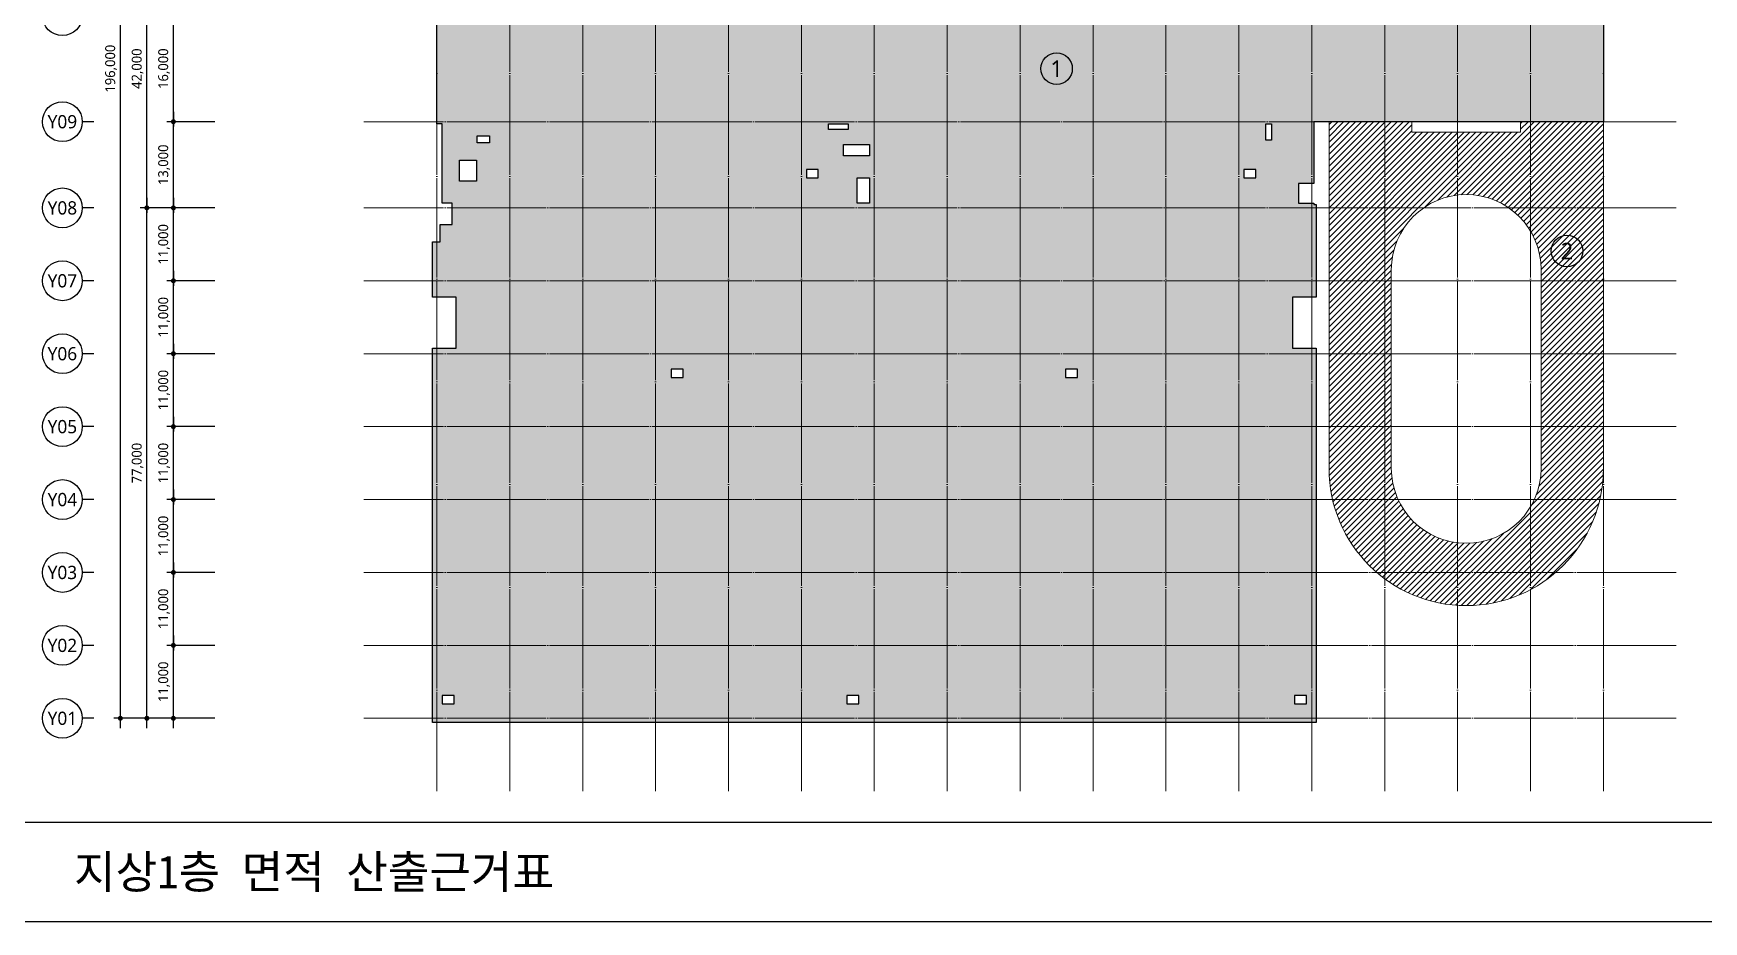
# Model space of a CAD drawing. Header units: millimetres. Extents: x 1877297 to 3504506, y 1389503 to 1925703.
# Drawn here: x 2253044 to 2505030, y 1389503 to 1523492 of the extents above; entities that cross this region are included whole.
import ezdxf
from ezdxf.enums import TextEntityAlignment as Align

# ---------------------------------------------------------------- set-up
doc = ezdxf.new("R2010")
doc.units = ezdxf.units.MM
doc.header["$LTSCALE"] = 5
doc.header["$MEASUREMENT"] = 0
doc.header["$PDSIZE"] = -10
doc.linetypes.add('CEN', pattern=[62, 60, -1, 0, -1])
doc.layers.get('0').update_dxf_attribs({"linetype": 'CONTINUOUS'})
doc.layers.get('Defpoints').update_dxf_attribs({"color": 153, "linetype": 'CONTINUOUS'})
for name, color, linetype, lineweight in [('A-AREA-LIN1', 4, 'CONTINUOUS', 25), ('A-AREA-LIN2', 6, 'CONTINUOUS', 20), ('A-AXIS-BUBL', 7, 'CONTINUOUS', 25), ('A-AXIS-LINE', 1, 'CEN', 15), ('A-DIMS', 7, 'CONTINUOUS', 25), ('A-XXXX-HATC', 8, 'CONTINUOUS', 18), ('A-XXXX-TABL', 7, 'CONTINUOUS', 25), ('A-XXXX-TXT2', 3, 'CONTINUOUS', 25)]:
    doc.layers.add(name, color=color, linetype=linetype, lineweight=lineweight)
doc.layers.add('AA-AREA', color=7, linetype='CONTINUOUS')
doc.styles.add('HY울릉도L', font='')
doc.styles.add('돋움', font='')
doc.styles.add('맑은고딕', font='malgun.ttf')
doc.styles.get('HY울릉도L').set_extended_font_data('HYwulM')
doc.styles.get('돋움').set_extended_font_data('DotumChe')
doc.dimstyles.new('CDIM', dxfattribs={"dimtxt": 3, "dimasz": 1.5, "dimexe": 2, "dimexo": 1, "dimgap": 1, "dimtad": 1, "dimdec": 0, "dimrnd": 0.5, "dimzin": 0, "dimdsep": 32, "dimlunit": 6, "dimtxsty": 'HY울릉도L', "dimblk1": '_CIDOT', "dimblk2": '_CIDOT', "dimsah": 1, "dimcen": 5.5, "dimclrd": 2, "dimclre": 2, "dimclrt": 7, "dimadec": 0, "dimazin": 0, "dimtfac": 1, "dimtdec": 0, "dimtix": 1, "dimtmove": 2, "dimatfit": 1, "dimldrblk": '_CIDOT', "dimfxl": 1, "dimtolj": 1, "dimtzin": 0, "dimlwd": -1, "dimarcsym": 0})

# ---------------------------------------------------------------- blocks, each defined once
blk = doc.blocks.new('면적중심선')
at = {"layer": 'A-AXIS-LINE', "ltscale": 50}
for points in [[(676821, 1781471), (676821, 1999471)], [(687821, 1781471), (687821, 1999471)], [(698821, 1781471), (698821, 1999471)], [(709821, 1781471), (709821, 1999471)], [(720821, 1781471), (720821, 1999471)], [(731821, 1781471), (731821, 1999471)], [(742821, 1781471), (742821, 1999471)], [(753821, 1781471), (753821, 1999471)], [(764821, 1781471), (764821, 1999471)], [(775821, 1781471), (775821, 1999471)], [(786821, 1781471), (786821, 1999471)], [(797821, 1781471), (797821, 1999471)], [(808821, 1781471), (808821, 1999471)], [(819821, 1781471), (819821, 1999471)], [(830821, 1781471), (830821, 1999471)], [(841821, 1781471), (841821, 1999471)], [(852821, 1781471), (852821, 1999471)], [(863821, 1882471), (665821, 1882471)], [(863821, 1869471), (665821, 1869471)], [(863821, 1858471), (665821, 1858471)], [(863821, 1847471), (665821, 1847471)], [(863821, 1836471), (665821, 1836471)], [(863821, 1825471), (665821, 1825471)], [(863821, 1814471), (665821, 1814471)], [(863821, 1803471), (665821, 1803471)], [(863821, 1792471), (665821, 1792471)]]:
    blk.add_lwpolyline(points, dxfattribs=at)
blk = doc.blocks.new('_CIDOT')
at = {"color": 0, "linetype": 'ByBlock'}
blk.add_line((2, 0), (-1, 0), dxfattribs=at)
at = {"color": 0, "linetype": 'ByBlock', "const_width": 0.5}
blk.add_lwpolyline([(-0.25, 0, 1), (0.25, 0, 1)], format="xyb", close=True, dxfattribs=at)
blk = doc.blocks.new('*D3')
at = {"layer": 'A-DIMS', "lineweight": -2, "transparency": 16777216}
for p, q in [((93193, 67121), (85943, 67121)), ((93193, 56121), (85943, 56121))]:
    blk.add_line(p, q, dxfattribs=at)
at = {"layer": 'A-DIMS', "transparency": 16777216}
blk.add_line((86943, 56871), (86943, 66371), dxfattribs=at)
at = {"layer": 'Defpoints', "color": 0, "transparency": 16777216}
for p in [(86943, 67121), (93693, 67121), (93693, 56121)]:
    blk.add_point(p, dxfattribs=at)
at = {"layer": 'A-DIMS', "transparency": 16777216, "xscale": 750, "yscale": 750, "zscale": 750}
for p, rotation in [((86943, 67121), 90), ((86943, 56121), 270)]:
    blk.add_blockref('_CIDOT', p, dxfattribs=dict(at, rotation=rotation))
at = {"layer": 'A-DIMS', "color": 3, "transparency": 16777216, "insert": (85538, 61621), "char_height": 1500, "attachment_point": 5, "rotation": 90, "style": '맑은고딕'}
blk.add_mtext('\\A1;11,000', dxfattribs=at)
blk = doc.blocks.new('*D4')
at = {"layer": 'A-DIMS', "lineweight": -2, "transparency": 16777216}
for p, q in [((93193, 78121), (85943, 78121)), ((93193, 67121), (85943, 67121))]:
    blk.add_line(p, q, dxfattribs=at)
at = {"layer": 'A-DIMS', "transparency": 16777216}
blk.add_line((86943, 67871), (86943, 77371), dxfattribs=at)
at = {"layer": 'Defpoints', "color": 0, "transparency": 16777216}
for p in [(86943, 78121), (93693, 78121), (93693, 67121)]:
    blk.add_point(p, dxfattribs=at)
at = {"layer": 'A-DIMS', "transparency": 16777216, "xscale": 750, "yscale": 750, "zscale": 750}
for p, rotation in [((86943, 78121), 90), ((86943, 67121), 270)]:
    blk.add_blockref('_CIDOT', p, dxfattribs=dict(at, rotation=rotation))
at = {"layer": 'A-DIMS', "color": 3, "transparency": 16777216, "insert": (85538, 72621), "char_height": 1500, "attachment_point": 5, "rotation": 90, "style": '맑은고딕'}
blk.add_mtext('\\A1;11,000', dxfattribs=at)
blk = doc.blocks.new('*D5')
at = {"layer": 'A-DIMS', "lineweight": -2, "transparency": 16777216}
for p, q in [((93193, 89121), (85943, 89121)), ((93193, 78121), (85943, 78121))]:
    blk.add_line(p, q, dxfattribs=at)
at = {"layer": 'A-DIMS', "transparency": 16777216}
blk.add_line((86943, 78871), (86943, 88371), dxfattribs=at)
at = {"layer": 'Defpoints', "color": 0, "transparency": 16777216}
for p in [(86943, 89121), (93693, 89121), (93693, 78121)]:
    blk.add_point(p, dxfattribs=at)
at = {"layer": 'A-DIMS', "transparency": 16777216, "xscale": 750, "yscale": 750, "zscale": 750}
for p, rotation in [((86943, 89121), 90), ((86943, 78121), 270)]:
    blk.add_blockref('_CIDOT', p, dxfattribs=dict(at, rotation=rotation))
at = {"layer": 'A-DIMS', "color": 3, "transparency": 16777216, "insert": (85538, 83621), "char_height": 1500, "attachment_point": 5, "rotation": 90, "style": '맑은고딕'}
blk.add_mtext('\\A1;11,000', dxfattribs=at)
blk = doc.blocks.new('*D6')
at = {"layer": 'A-DIMS', "lineweight": -2, "transparency": 16777216}
for p, q in [((93193, 100121), (85943, 100121)), ((93193, 89121), (85943, 89121))]:
    blk.add_line(p, q, dxfattribs=at)
at = {"layer": 'A-DIMS', "transparency": 16777216}
blk.add_line((86943, 89871), (86943, 99371), dxfattribs=at)
at = {"layer": 'Defpoints', "color": 0, "transparency": 16777216}
for p in [(86943, 100121), (93693, 100121), (93693, 89121)]:
    blk.add_point(p, dxfattribs=at)
at = {"layer": 'A-DIMS', "transparency": 16777216, "xscale": 750, "yscale": 750, "zscale": 750}
for p, rotation in [((86943, 100121), 90), ((86943, 89121), 270)]:
    blk.add_blockref('_CIDOT', p, dxfattribs=dict(at, rotation=rotation))
at = {"layer": 'A-DIMS', "color": 3, "transparency": 16777216, "insert": (85538, 94621), "char_height": 1500, "attachment_point": 5, "rotation": 90, "style": '맑은고딕'}
blk.add_mtext('\\A1;11,000', dxfattribs=at)
blk = doc.blocks.new('*D7')
at = {"layer": 'A-DIMS', "lineweight": -2, "transparency": 16777216}
for p, q in [((93193, 111121), (85943, 111121)), ((93193, 100121), (85943, 100121))]:
    blk.add_line(p, q, dxfattribs=at)
at = {"layer": 'A-DIMS', "transparency": 16777216}
blk.add_line((86943, 100871), (86943, 110371), dxfattribs=at)
at = {"layer": 'Defpoints', "color": 0, "transparency": 16777216}
for p in [(86943, 111121), (93693, 111121), (93693, 100121)]:
    blk.add_point(p, dxfattribs=at)
at = {"layer": 'A-DIMS', "transparency": 16777216, "xscale": 750, "yscale": 750, "zscale": 750}
for p, rotation in [((86943, 111121), 90), ((86943, 100121), 270)]:
    blk.add_blockref('_CIDOT', p, dxfattribs=dict(at, rotation=rotation))
at = {"layer": 'A-DIMS', "color": 3, "transparency": 16777216, "insert": (85538, 105621), "char_height": 1500, "attachment_point": 5, "rotation": 90, "style": '맑은고딕'}
blk.add_mtext('\\A1;11,000', dxfattribs=at)
blk = doc.blocks.new('*D8')
at = {"layer": 'A-DIMS', "lineweight": -2, "transparency": 16777216}
for p, q in [((93193, 122121), (85943, 122121)), ((93193, 111121), (85943, 111121))]:
    blk.add_line(p, q, dxfattribs=at)
at = {"layer": 'A-DIMS', "transparency": 16777216}
blk.add_line((86943, 111871), (86943, 121371), dxfattribs=at)
at = {"layer": 'Defpoints', "color": 0, "transparency": 16777216}
for p in [(86943, 122121), (93693, 122121), (93693, 111121)]:
    blk.add_point(p, dxfattribs=at)
at = {"layer": 'A-DIMS', "transparency": 16777216, "xscale": 750, "yscale": 750, "zscale": 750}
for p, rotation in [((86943, 122121), 90), ((86943, 111121), 270)]:
    blk.add_blockref('_CIDOT', p, dxfattribs=dict(at, rotation=rotation))
at = {"layer": 'A-DIMS', "color": 3, "transparency": 16777216, "insert": (85538, 116621), "char_height": 1500, "attachment_point": 5, "rotation": 90, "style": '맑은고딕'}
blk.add_mtext('\\A1;11,000', dxfattribs=at)
blk = doc.blocks.new('*D9')
at = {"layer": 'A-DIMS', "lineweight": -2, "transparency": 16777216}
for p, q in [((93193, 135121), (85943, 135121)), ((93193, 122121), (85943, 122121))]:
    blk.add_line(p, q, dxfattribs=at)
at = {"layer": 'A-DIMS', "transparency": 16777216}
blk.add_line((86943, 122871), (86943, 134371), dxfattribs=at)
at = {"layer": 'Defpoints', "color": 0, "transparency": 16777216}
for p in [(86943, 135121), (93693, 135121), (93693, 122121)]:
    blk.add_point(p, dxfattribs=at)
at = {"layer": 'A-DIMS', "transparency": 16777216, "xscale": 750, "yscale": 750, "zscale": 750}
for p, rotation in [((86943, 135121), 90), ((86943, 122121), 270)]:
    blk.add_blockref('_CIDOT', p, dxfattribs=dict(at, rotation=rotation))
at = {"layer": 'A-DIMS', "color": 3, "transparency": 16777216, "insert": (85538, 128621), "char_height": 1500, "attachment_point": 5, "rotation": 90, "style": '맑은고딕'}
blk.add_mtext('\\A1;13,000', dxfattribs=at)
blk = doc.blocks.new('*D10')
at = {"layer": 'A-DIMS', "lineweight": -2, "transparency": 16777216}
for p, q in [((93193, 151121), (85943, 151121)), ((93193, 135121), (85943, 135121))]:
    blk.add_line(p, q, dxfattribs=at)
at = {"layer": 'A-DIMS', "transparency": 16777216}
blk.add_line((86943, 135871), (86943, 150371), dxfattribs=at)
at = {"layer": 'Defpoints', "color": 0, "transparency": 16777216}
for p in [(86943, 151121), (93693, 151121), (93693, 135121)]:
    blk.add_point(p, dxfattribs=at)
at = {"layer": 'A-DIMS', "transparency": 16777216, "xscale": 750, "yscale": 750, "zscale": 750}
for p, rotation in [((86943, 151121), 90), ((86943, 135121), 270)]:
    blk.add_blockref('_CIDOT', p, dxfattribs=dict(at, rotation=rotation))
at = {"layer": 'A-DIMS', "color": 3, "transparency": 16777216, "insert": (85538, 143121), "char_height": 1500, "attachment_point": 5, "rotation": 90, "style": '맑은고딕'}
blk.add_mtext('\\A1;16,000', dxfattribs=at)
blk = doc.blocks.new('*D19')
at = {"layer": 'A-DIMS', "lineweight": -2, "transparency": 16777216}
for p, q in [((93193, 122121), (81943, 122121)), ((93193, 45121), (81943, 45121))]:
    blk.add_line(p, q, dxfattribs=at)
at = {"layer": 'A-DIMS', "transparency": 16777216}
blk.add_line((82943, 45871), (82943, 121371), dxfattribs=at)
at = {"layer": 'Defpoints', "color": 0, "transparency": 16777216}
for p in [(82943, 122121), (93693, 122121), (93693, 45121)]:
    blk.add_point(p, dxfattribs=at)
at = {"layer": 'A-DIMS', "transparency": 16777216, "xscale": 750, "yscale": 750, "zscale": 750}
for p, rotation in [((82943, 122121), 90), ((82943, 45121), 270)]:
    blk.add_blockref('_CIDOT', p, dxfattribs=dict(at, rotation=rotation))
at = {"layer": 'A-DIMS', "color": 3, "transparency": 16777216, "insert": (81542, 83621), "char_height": 1500, "attachment_point": 5, "rotation": 90, "style": '맑은고딕'}
blk.add_mtext('\\A1;77,000', dxfattribs=at)
blk = doc.blocks.new('*D20')
at = {"layer": 'A-DIMS', "lineweight": -2, "transparency": 16777216}
for p, q in [((93193, 241121), (77943, 241121)), ((93193, 45121), (77943, 45121))]:
    blk.add_line(p, q, dxfattribs=at)
at = {"layer": 'A-DIMS', "transparency": 16777216}
blk.add_line((78943, 45871), (78943, 240371), dxfattribs=at)
at = {"layer": 'Defpoints', "color": 0, "transparency": 16777216}
for p in [(78943, 241121), (93693, 241121), (93693, 45121)]:
    blk.add_point(p, dxfattribs=at)
at = {"layer": 'A-DIMS', "transparency": 16777216, "xscale": 750, "yscale": 750, "zscale": 750}
for p, rotation in [((78943, 241121), 90), ((78943, 45121), 270)]:
    blk.add_blockref('_CIDOT', p, dxfattribs=dict(at, rotation=rotation))
at = {"layer": 'A-DIMS', "color": 3, "transparency": 16777216, "insert": (77538, 143121), "char_height": 1500, "attachment_point": 5, "rotation": 90, "style": '맑은고딕'}
blk.add_mtext('\\A1;196,000', dxfattribs=at)
blk = doc.blocks.new('*D21')
at = {"layer": 'A-DIMS', "lineweight": -2, "transparency": 16777216}
for p, q in [((93193, 56121), (85943, 56121)), ((93193, 45121), (85943, 45121))]:
    blk.add_line(p, q, dxfattribs=at)
at = {"layer": 'A-DIMS', "transparency": 16777216}
blk.add_line((86943, 45871), (86943, 55371), dxfattribs=at)
at = {"layer": 'Defpoints', "color": 0, "transparency": 16777216}
for p in [(86943, 56121), (93693, 56121), (93693, 45121)]:
    blk.add_point(p, dxfattribs=at)
at = {"layer": 'A-DIMS', "transparency": 16777216, "xscale": 750, "yscale": 750, "zscale": 750}
for p, rotation in [((86943, 56121), 90), ((86943, 45121), 270)]:
    blk.add_blockref('_CIDOT', p, dxfattribs=dict(at, rotation=rotation))
at = {"layer": 'A-DIMS', "color": 3, "transparency": 16777216, "insert": (85538, 50621), "char_height": 1500, "attachment_point": 5, "rotation": 90, "style": '맑은고딕'}
blk.add_mtext('\\A1;11,000', dxfattribs=at)
blk = doc.blocks.new('*D22')
at = {"layer": 'A-DIMS', "lineweight": -2, "transparency": 16777216}
for p, q in [((93193, 164121), (81943, 164121)), ((93193, 122121), (81943, 122121))]:
    blk.add_line(p, q, dxfattribs=at)
at = {"layer": 'A-DIMS', "transparency": 16777216}
blk.add_line((82943, 122871), (82943, 163371), dxfattribs=at)
at = {"layer": 'Defpoints', "color": 0, "transparency": 16777216}
for p in [(82943, 164121), (93693, 164121), (93693, 122121)]:
    blk.add_point(p, dxfattribs=at)
at = {"layer": 'A-DIMS', "transparency": 16777216, "xscale": 750, "yscale": 750, "zscale": 750}
for p, rotation in [((82943, 164121), 90), ((82943, 122121), 270)]:
    blk.add_blockref('_CIDOT', p, dxfattribs=dict(at, rotation=rotation))
at = {"layer": 'A-DIMS', "color": 3, "transparency": 16777216, "insert": (81542, 143121), "char_height": 1500, "attachment_point": 5, "rotation": 90, "style": '맑은고딕'}
blk.add_mtext('\\A1;42,000', dxfattribs=at)
blk = doc.blocks.new('DIM(210222)')
for p, q in [((74943, 135120.6), (73193, 135120.6)), ((74943, 122120.6), (73193, 122120.6)), ((74943, 111120.6), (73193, 111120.6)), ((74943, 100120.6), (73193, 100120.6)), ((74943, 89120.6), (73193, 89120.6)), ((74943, 78120.6), (73193, 78120.6)), ((74943, 67120.6), (73193, 67120.6)), ((74943, 56120.6), (73193, 56120.6)), ((74943, 45120.6), (73193, 45120.6))]:
    blk.add_line(p, q)
at = {"layer": 'A-AXIS-BUBL', "ltscale": 0.2}
for centre in [(70193, 151120.6), (70193, 135120.6), (70193, 122120.6), (70193, 111120.6), (70193, 100120.6), (70193, 89120.6), (70193, 78120.6), (70193, 67120.6), (70193, 56120.6), (70193, 45120.6)]:
    blk.add_circle(centre, 3000, dxfattribs=at)
at = {"layer": 'A-XXXX-TXT2', "ltscale": 0.2, "style": '맑은고딕'}
for s, p in [('Y09', (70193, 135120.6)), ('Y08', (70193, 122120.6)), ('Y07', (70193, 111120.6)), ('Y06', (70193, 100120.6)), ('Y05', (70193, 89120.6)), ('Y04', (70193, 78120.6)), ('Y03', (70193, 67120.6)), ('Y02', (70193, 56120.6)), ('Y01', (70193, 45120.6))]:
    blk.add_text(s, height=2000, dxfattribs=at).set_placement(p, align=Align.MIDDLE)
at = {"layer": 'A-DIMS'}
for p1, p2, distance, picture, middle in [((93693, 45120.6), (93693, 241120.6), 14750, '*D20', (77538.1, 143120.6)), ((93693, 122120.6), (93693, 164120.6), 10750, '*D22', (81542.2, 143120.6)), ((93693, 135120.6), (93693, 151120.6), 6750, '*D10', (85538.1, 143120.6)), ((93693, 122120.6), (93693, 135120.6), 6750, '*D9', (85538.1, 128620.6)), ((93693, 45120.6), (93693, 122120.6), 10750, '*D19', (81542.2, 83620.6)), ((93693, 111120.6), (93693, 122120.6), 6750, '*D8', (85538.1, 116620.6)), ((93693, 100120.6), (93693, 111120.6), 6750, '*D7', (85538.1, 105620.6)), ((93693, 89120.6), (93693, 100120.6), 6750, '*D6', (85538.1, 94620.6)), ((93693, 78120.6), (93693, 89120.6), 6750, '*D5', (85538.1, 83620.6)), ((93693, 67120.6), (93693, 78120.6), 6750, '*D4', (85538.1, 72620.6)), ((93693, 56120.6), (93693, 67120.6), 6750, '*D3', (85538.1, 61620.6)), ((93693, 45120.6), (93693, 56120.6), 6750, '*D21', (85538.1, 50620.6))]:
    dim = blk.add_aligned_dim(p1=p1, p2=p2, distance=distance, dimstyle='CDIM', override={"dimscale": 500, "dimtxsty": '맑은고딕', "dimclrd": 256, "dimclre": 256, "dimclrt": 3}, dxfattribs=at)
    dim.commit()
    dim.dimension.update_dxf_attribs({"geometry": picture, "text_midpoint": middle})

msp = doc.modelspace()

# ---------------------------------------------------------------- hatches: boundary and pattern name
at = {"layer": 'A-XXXX-HATC'}
h = msp.add_hatch(color=256, dxfattribs=at)
h.dxf.hatch_style = 1
h.paths.add_polyline_path([(2435665.1, 1502948.4), (2437465.1, 1502948.4), (2437465.1, 1501723.4), (2435665.1, 1501723.4)], flags=16)
h.paths.add_polyline_path([(2427840.1, 1526473.4), (2427840.1, 1527373.4), (2430840.1, 1527373.4), (2430840.1, 1526473.4)], flags=16)
h.paths.add_polyline_path([(2424665.1, 1529598.4), (2424665.1, 1531348.4), (2428590.1, 1531348.4), (2428590.1, 1529598.4)], flags=16)
h.paths.add_polyline_path([(2438990.1, 1507373.4), (2438990.1, 1509873.4), (2439815.1, 1509873.4), (2439815.1, 1507373.4)], flags=16)
h.paths.add_polyline_path([(2379165.1, 1504998.4), (2375240.1, 1504998.4), (2375240.1, 1506748.4), (2379165.1, 1506748.4)], flags=16)
h.paths.add_polyline_path([(2379165.1, 1501698.4), (2379165.1, 1497873.4), (2377340.1, 1497873.4), (2377340.1, 1501698.4)], flags=16)
h.paths.add_polyline_path([(2410565.1, 1472823.4), (2410565.1, 1471598.4), (2408765.1, 1471598.4), (2408765.1, 1472823.4)], flags=16)
h.paths.add_polyline_path([(2424665.1, 1534648.4), (2424665.1, 1538473.4), (2426490.1, 1538473.4), (2426490.1, 1534648.4)], flags=16)
h.paths.add_polyline_path([(2375990.1, 1508973.4), (2372990.1, 1508973.4), (2372990.1, 1509873.4), (2375990.1, 1509873.4)], flags=16)
h.paths.add_polyline_path([(2432365.1, 1533398.4), (2432365.1, 1534623.4), (2434165.1, 1534623.4), (2434165.1, 1533398.4)], flags=16)
h.paths.add_polyline_path([(2371465.1, 1502948.4), (2371465.1, 1501723.4), (2369665.1, 1501723.4), (2369665.1, 1502948.4)], flags=16)
h.paths.add_polyline_path([(2364840.1, 1526473.4), (2364015.1, 1526473.4), (2364015.1, 1528973.4), (2364840.1, 1528973.4)], flags=16)
h.paths.add_polyline_path([(2368165.1, 1533398.4), (2366365.1, 1533398.4), (2366365.1, 1534623.4), (2368165.1, 1534623.4)], flags=16)
h.paths.add_polyline_path([(2395065.1, 1563523.4), (2393265.1, 1563523.4), (2393265.1, 1564748.4), (2395065.1, 1564748.4)], flags=16)
h.paths.add_polyline_path([(2351065.1, 1472823.4), (2351065.1, 1471598.4), (2349265.1, 1471598.4), (2349265.1, 1472823.4)], flags=16)
h.paths.add_polyline_path([(2452765.1, 1563523.4), (2452765.1, 1564748.4), (2454565.1, 1564748.4), (2454565.1, 1563523.4)], flags=16)
h.paths.add_polyline_path([(2481990.1, 1528323.4), (2481990.1, 1529373.4), (2483840.1, 1529373.4), (2483840.1, 1528323.4)], flags=16)
h.paths.add_polyline_path([(2483915.1, 1531998.4), (2483915.1, 1535148.4), (2486490.1, 1535148.4), (2486490.1, 1531998.4)], flags=16)
h.paths.add_polyline_path([(2321840.1, 1506973.4), (2319990.1, 1506973.4), (2319990.1, 1508023.4), (2321840.1, 1508023.4)], flags=16)
h.paths.add_polyline_path([(2377565.1, 1423598.4), (2377565.1, 1422373.4), (2375765.1, 1422373.4), (2375765.1, 1423598.4)], flags=16)
h.paths.add_polyline_path([(2443315.1, 1423598.4), (2445115.1, 1423598.4), (2445115.1, 1422373.4), (2443315.1, 1422373.4)], flags=16)
h.paths.add_polyline_path([(2319915.1, 1504348.4), (2319915.1, 1501198.4), (2317340.1, 1501198.4), (2317340.1, 1504348.4)], flags=16)
h.paths.add_polyline_path([(2426265.1, 1612748.4), (2426265.1, 1613973.4), (2428065.1, 1613973.4), (2428065.1, 1612748.4)], flags=16)
h.paths.add_polyline_path([(2360515.1, 1612748.4), (2358715.1, 1612748.4), (2358715.1, 1613973.4), (2360515.1, 1613973.4)], flags=16)
h.paths.add_polyline_path([(2316515.1, 1423598.4), (2316515.1, 1422373.4), (2314715.1, 1422373.4), (2314715.1, 1423598.4)], flags=16)
h.paths.add_polyline_path([(2487315.1, 1612748.4), (2487315.1, 1613973.4), (2489115.1, 1613973.4), (2489115.1, 1612748.4)], flags=16)
h.paths.add_polyline_path([(2360815.1, 1552623.4), (2357265.1, 1552623.4), (2357265.1, 1538673.4), (2357615.1, 1538673.4), (2357615.1, 1538473.4), (2359940.1, 1538473.4), (2359940.1, 1535498.4), (2357615.1, 1535498.4), (2357615.1, 1526173.4), (2313915.1, 1526173.4), (2313915.1, 1509873.4), (2314715.1, 1509873.4), (2314715.1, 1497873.4), (2316215.1, 1497873.4), (2316215.1, 1494673.4), (2314415.1, 1494673.4), (2314415.1, 1492073.4), (2313265.1, 1492073.4), (2313265.1, 1483723.4), (2316815.1, 1483723.4), (2316815.1, 1476023.4), (2313265.1, 1476023.4), (2313265.1, 1419523.4), (2446565.1, 1419523.4), (2446565.1, 1476023.4), (2443015.1, 1476023.4), (2443015.1, 1483723.4), (2446565.1, 1483723.4), (2446565.1, 1497673.4), (2446215.1, 1497673.4), (2446215.1, 1497873.4), (2443890.1, 1497873.4), (2443890.1, 1500848.4), (2446215.1, 1500848.4), (2446215.1, 1510173.4), (2489915.1, 1510173.4), (2489915.1, 1526473.4), (2489315.1, 1526473.4), (2489315.1, 1526873.4), (2491915.1, 1526873.4), (2493115.1, 1530873.4), (2493115.1, 1535148.4), (2489115.1, 1535148.4), (2489115.1, 1538473.4), (2487615.1, 1538473.4), (2487615.1, 1541673.4), (2489415.1, 1541673.4), (2489415.1, 1543473.4), (2490015.1, 1543473.4), (2490015.1, 1552623.4), (2487015.1, 1552623.4), (2487015.1, 1560323.4), (2490565.1, 1560323.4), (2490565.1, 1616823.4), (2357265.1, 1616823.4), (2357265.1, 1560323.4), (2360815.1, 1560323.4)])
h = msp.add_hatch(dxfattribs=at)
h.set_pattern_fill('ANSI31', color=251, scale=200)
h.set_pattern_definition([(45, (-2697646, 390345.63), (-449.012806, 449.012806), [])])
h.paths.add_polyline_path([(2489915.1, 1510173.4), (2477415.1, 1510173.4), (2477415.1, 1508573.4), (2461015.1, 1508573.4), (2461015.1, 1510173.4), (2448515.1, 1510173.4), (2448515.1, 1457873.4, 0.41421356), (2469215.1, 1437173.4, 0.41421356), (2489915.1, 1457873.4)])
h.paths.add_polyline_path([(2457915.1, 1487873.4, -0.41421356), (2469215.1, 1499173.4, -0.41421356), (2480515.1, 1487873.4), (2480515.1, 1457873.4, -0.41421356), (2469215.1, 1446573.4, -0.41421356), (2457915.1, 1457873.4)], flags=16)
h.paths.add_polyline_path([(2355315.1, 1578473.4, 0.41421356), (2334615.1, 1599173.4, 0.41421356), (2313915.1, 1578473.4), (2313915.1, 1526173.4), (2326415.1, 1526173.4), (2326415.1, 1527773.4), (2342815.1, 1527773.4), (2342815.1, 1526173.4), (2355315.1, 1526173.4)])
h.paths.add_polyline_path([(2334615.1, 1537173.4, -0.41421356), (2323315.1, 1548473.4), (2323315.1, 1578473.4, -0.41421356), (2334615.1, 1589773.4, -0.41421356), (2345915.1, 1578473.4), (2345915.1, 1548473.4, -0.41421356)], flags=16)

# ---------------------------------------------------------------- linework, layer by layer
at = {"layer": 'A-AREA-LIN1'}
for points in [[(2446565.1, 1483723.4), (2443015.1, 1483723.4), (2443015.1, 1476023.4), (2446565.1, 1476023.4), (2446565.1, 1419523.4), (2313265.1, 1419523.4), (2313265.1, 1476023.4), (2316815.1, 1476023.4), (2316815.1, 1483723.4), (2313265.1, 1483723.4), (2313265.1, 1492073.4), (2314415.1, 1492073.4), (2314415.1, 1494673.4), (2316215.1, 1494673.4), (2316215.1, 1497873.4), (2314715.1, 1497873.4), (2314715.1, 1509873.4), (2313915.1, 1509873.4), (2313915.1, 1526173.4)], [(2489915.1, 1526473.4), (2489915.1, 1510173.4), (2446215.1, 1510173.4), (2446215.1, 1500848.4), (2443890.1, 1500848.4), (2443890.1, 1497873.4), (2446215.1, 1497873.4), (2446215.1, 1497673.4), (2446565.1, 1497673.4), (2446565.1, 1483723.4)]]:
    msp.add_lwpolyline(points, dxfattribs=at)
for points in [[(2372990.1, 1509873.4), (2375990.1, 1509873.4), (2375990.1, 1508973.4), (2372990.1, 1508973.4)], [(2438990.1, 1509873.4), (2439815.1, 1509873.4), (2439815.1, 1507373.4), (2438990.1, 1507373.4)], [(2319990.1, 1508023.4), (2321840.1, 1508023.4), (2321840.1, 1506973.4), (2319990.1, 1506973.4)], [(2375240.1, 1506748.4), (2379165.1, 1506748.4), (2379165.1, 1504998.4), (2375240.1, 1504998.4)], [(2317340.1, 1504348.4), (2319915.1, 1504348.4), (2319915.1, 1501198.4), (2317340.1, 1501198.4)], [(2371465.1, 1502948.4), (2369665.1, 1502948.4), (2369665.1, 1501723.4), (2371465.1, 1501723.4)], [(2437465.1, 1502948.4), (2435665.1, 1502948.4), (2435665.1, 1501723.4), (2437465.1, 1501723.4)], [(2377340.1, 1501698.4), (2379165.1, 1501698.4), (2379165.1, 1497873.4), (2377340.1, 1497873.4)], [(2349265.1, 1471598.4), (2351065.1, 1471598.4), (2351065.1, 1472823.4), (2349265.1, 1472823.4)], [(2408765.1, 1471598.4), (2410565.1, 1471598.4), (2410565.1, 1472823.4), (2408765.1, 1472823.4)], [(2314715.1, 1422373.4), (2316515.1, 1422373.4), (2316515.1, 1423598.4), (2314715.1, 1423598.4)], [(2375765.1, 1422373.4), (2377565.1, 1422373.4), (2377565.1, 1423598.4), (2375765.1, 1423598.4)], [(2443315.1, 1422373.4), (2445115.1, 1422373.4), (2445115.1, 1423598.4), (2443315.1, 1423598.4)]]:
    msp.add_lwpolyline(points, close=True, dxfattribs=at)
at = {"layer": 'A-AREA-LIN2'}
msp.add_lwpolyline([(2477415.1, 1510173.4), (2489915.1, 1510173.4), (2489915.1, 1457873.4, -0.41421356), (2469215.1, 1437173.4, -0.41421356), (2448515.1, 1457873.4), (2448515.1, 1510173.4), (2461015.1, 1510173.4), (2461015.1, 1508573.4), (2477415.1, 1508573.4)], format="xyb", close=True, dxfattribs=at)
msp.add_lwpolyline([(2480515.1, 1487873.4), (2480515.1, 1457873.4, -0.41421356), (2469215.1, 1446573.4, -0.41421356), (2457915.1, 1457873.4), (2457915.1, 1487873.4, -0.41421356), (2469215.1, 1499173.4, -0.41421356), (2480515.1, 1487873.4, -1)], format="xyb", dxfattribs=at)
at = {"layer": 'A-XXXX-TABL'}
for p, q in [((1877297, 1404502.8), (2596047, 1404502.8)), ((1877297, 1389502.8), (2596047, 1389502.8))]:
    msp.add_line(p, q, dxfattribs=at)
at = {"layer": 'AA-AREA', "ltscale": 0.2}
for centre in [(2407415.1, 1518173.4), (2484415.1, 1490673.4)]:
    msp.add_circle(centre, 2373.1, dxfattribs=at)

# ---------------------------------------------------------------- block references
for name, p in [('DIM(210222)', (2187222, 1375052.8)), ('면적중심선', (1637094, -372297.1))]:
    msp.add_blockref(name, p)

# ---------------------------------------------------------------- texts
at = {"layer": 'A-XXXX-TXT2', "style": '맑은고딕'}
for s, p in [('1', (2407415.1, 1518173.4)), ('2', (2484415.1, 1490673.4))]:
    msp.add_text(s, height=2500, dxfattribs=at).set_placement(p, align=Align.MIDDLE)
at = {"layer": 'A-XXXX-TXT2', "style": '돋움'}
msp.add_text('지상1층 면적 산출근거표', height=5000, dxfattribs=at).set_placement((2259172, 1394502.8))

doc.saveas('drawing.dxf')
